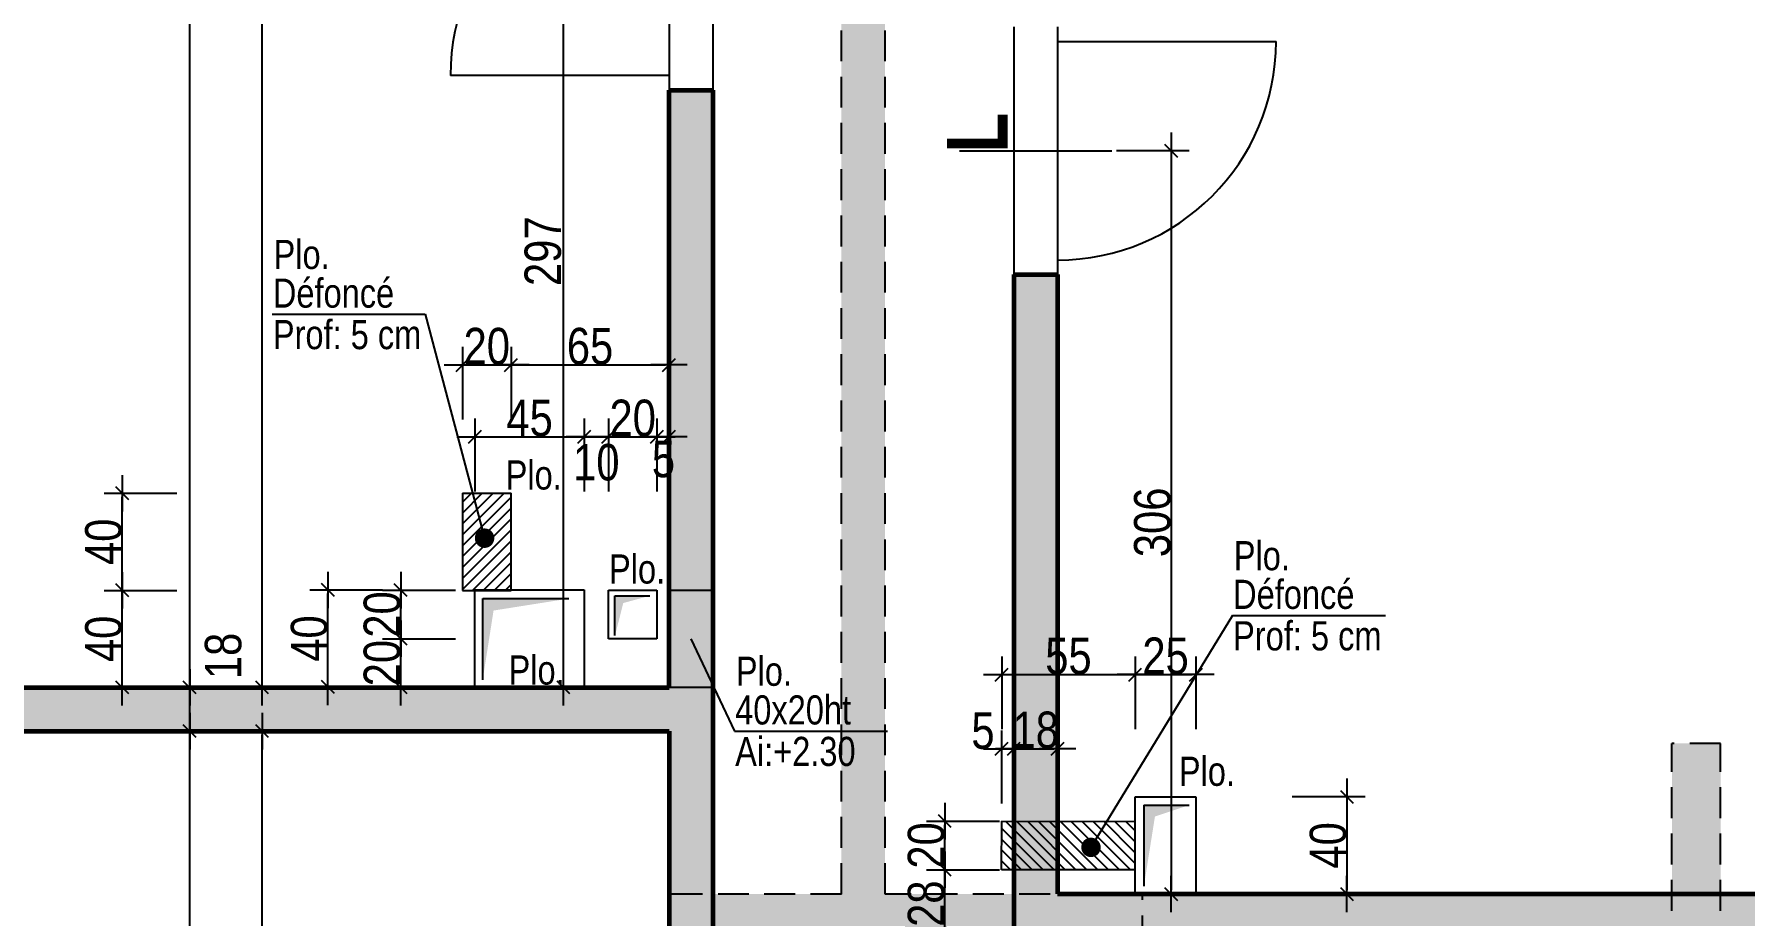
# Model space of a CAD drawing. Header units: centimetres. Extents: x 26018 to 82487, y -36363 to -12761.
# Drawn here: x 68344 to 69048, y -22040 to -21677 of the extents above; entities that cross this region are included whole.
import ezdxf
from ezdxf.enums import TextEntityAlignment as Align

# ---------------------------------------------------------------- set-up
doc = ezdxf.new("R2010")
doc.units = ezdxf.units.CM
doc.header["$LTSCALE"] = 0.5
doc.linetypes.add('CACHEX2', pattern=[19.05, 12.7, -6.35])
doc.layers.get('DEFPOINTS').update_dxf_attribs({"linetype": 'CONTINUOUS'})
for name, color, linetype in [('01_cote_gen', 4, 'CONTINUOUS'), ('01_linteaux', 2, 'CONTINUOUS'), ('01_murs_sup', 2, 'CACHEX2'), ('01_poch_murs', 253, 'CONTINUOUS'), ('01_resv', 32, 'CONTINUOUS'), ('01_texte', 230, 'CONTINUOUS'), ('AA_COTES', 2, 'CONTINUOUS')]:
    doc.layers.add(name, color=color, linetype=linetype)
doc.layers.add('01_murs_coup', color=5, linetype='CONTINUOUS', lineweight=60)
doc.styles.add('impact', font='impact.ttf')
doc.styles.add('MATTE_TXT', font='arial.ttf')
doc.styles.add('STYLE2', font='ARIALN.TTF')
doc.dimstyles.new('JB50', dxfattribs={"dimscale": 0.1, "dimtxt": 150, "dimasz": 15, "dimexe": 0.1, "dimexo": 0.1, "dimgap": 0.09, "dimtad": 1, "dimdec": 1, "dimdsep": 46, "dimtxsty": 'STYLE2', "dimblk1": 'BOND_G', "dimblk2": 'BOND_D', "dimsah": 1, "dimcen": 1.5, "dimdle": 0.01, "dimse1": 1, "dimse2": 1, "dimclrd": 4, "dimclre": 2, "dimclrt": 6, "dimazin": 2, "dimtfac": 2.333333, "dimtdec": 1, "dimtix": 1, "dimtmove": 2, "dimatfit": 3, "dimldrblk": 'BOND_G', "dimfxl": 1, "dimtolj": 1, "dimtzin": 0, "dimarcsym": 0})
pattern_1 = [(45, (-9539.843, 1e-08), (9e-16, 11.22532015), [7.9375, -7.9375])]

# ---------------------------------------------------------------- blocks, each defined once
blk = doc.blocks.new('BOND_G')
at = {"layer": 'AA_COTES', "color": 0}
for p, q in [((0, -5), (0, 15)), ((5, 0), (-5, 0)), ((1.77, 1.77), (-1.77, -1.77))]:
    blk.add_line(p, q, dxfattribs=at)
blk = doc.blocks.new('BOND_D')
at = {"layer": 'AA_COTES', "color": 0}
for p, q in [((0, 5), (0, -15)), ((5, 0), (-5, 0)), ((-1.77, -1.77), (1.77, 1.77))]:
    blk.add_line(p, q, dxfattribs=at)
blk = doc.blocks.new('*D5690')
at = {"layer": '01_cote_gen', "color": 4, "lineweight": -2, "transparency": 16777216}
blk.add_line((68437.58, -22523.86), (68437.58, -21965.82), dxfattribs=at)
at = {"layer": 'DEFPOINTS', "color": 0}
for p in [(68437.58, -21964.32), (68480.27, -21964.32), (68536.81, -22525.36)]:
    blk.add_point(p, dxfattribs=at)
at = {"layer": '01_cote_gen', "color": 4, "lineweight": -2, "transparency": 16777216, "xscale": 1.5, "yscale": 1.5, "zscale": 1.5}
for name, p, rotation in [('BOND_D', (68437.58, -21964.32), 90), ('BOND_G', (68437.58, -22525.36), 270)]:
    blk.add_blockref(name, p, dxfattribs=dict(at, rotation=rotation))
at = {"layer": '01_cote_gen', "color": 6, "transparency": 16777216, "insert": (68429.91, -22244.84), "char_height": 15, "attachment_point": 5, "rotation": 90, "style": 'STYLE2'}
blk.add_mtext('\\A1;561', dxfattribs=at)
blk = doc.blocks.new('*D5632')
at = {"layer": '01_cote_gen', "color": 4, "lineweight": -2, "ltscale": 2, "transparency": 16777216}
blk.add_line((68407.74, -22774.88), (68407.74, -21965.82), dxfattribs=at)
at = {"layer": 'DEFPOINTS', "color": 0, "ltscale": 2}
for p in [(68407.74, -21964.32), (68444.47, -21964.32), (68444.47, -22776.38)]:
    blk.add_point(p, dxfattribs=at)
at = {"layer": '01_cote_gen', "color": 4, "lineweight": -2, "ltscale": 2, "transparency": 16777216, "xscale": 1.5, "yscale": 1.5, "zscale": 1.5}
for name, p, rotation in [('BOND_D', (68407.74, -21964.32), 90), ('BOND_G', (68407.74, -22776.38), 270)]:
    blk.add_blockref(name, p, dxfattribs=dict(at, rotation=rotation))
at = {"layer": '01_cote_gen', "color": 6, "ltscale": 2, "transparency": 16777216, "insert": (68400.07, -22331.35), "char_height": 15, "attachment_point": 5, "rotation": 90, "style": 'STYLE2'}
blk.add_mtext('\\A1;812.1', dxfattribs=at)
blk = doc.blocks.new('*D5633')
at = {"layer": '01_cote_gen', "color": 4, "lineweight": -2, "ltscale": 2, "transparency": 16777216}
blk.add_line((68407.74, -21962.82), (68407.74, -21947.82), dxfattribs=at)
at = {"layer": 'DEFPOINTS', "color": 0, "ltscale": 2}
for p in [(68407.74, -21946.32), (68430.24, -21946.32), (68430.24, -21964.32)]:
    blk.add_point(p, dxfattribs=at)
at = {"layer": '01_cote_gen', "color": 4, "lineweight": -2, "ltscale": 2, "transparency": 16777216, "xscale": 1.5, "yscale": 1.5, "zscale": 1.5}
for name, p, rotation in [('BOND_D', (68407.74, -21946.32), 90), ('BOND_G', (68407.74, -21964.32), 270)]:
    blk.add_blockref(name, p, dxfattribs=dict(at, rotation=rotation))
at = {"layer": '01_cote_gen', "color": 6, "ltscale": 2, "transparency": 16777216, "insert": (68421.58, -21933.36), "char_height": 15, "attachment_point": 5, "rotation": 90, "style": 'STYLE2'}
blk.add_mtext('\\A1;18', dxfattribs=at)
blk = doc.blocks.new('*D5656')
at = {"layer": '01_cote_gen', "color": 4, "lineweight": -2, "transparency": 16777216}
blk.add_line((68561.68, -21944.82), (68561.68, -21650.83), dxfattribs=at)
at = {"layer": 'DEFPOINTS', "color": 0}
for p in [(68561.68, -21649.33), (68582.71, -21649.33), (68605.11, -21946.32)]:
    blk.add_point(p, dxfattribs=at)
at = {"layer": '01_cote_gen', "color": 4, "lineweight": -2, "transparency": 16777216, "xscale": 1.5, "yscale": 1.5, "zscale": 1.5}
for name, p, rotation in [('BOND_D', (68561.68, -21649.33), 90), ('BOND_G', (68561.68, -21946.32), 270)]:
    blk.add_blockref(name, p, dxfattribs=dict(at, rotation=rotation))
at = {"layer": '01_cote_gen', "color": 6, "transparency": 16777216, "insert": (68553.22, -21766.69), "char_height": 15, "attachment_point": 5, "rotation": 90, "style": 'STYLE2'}
blk.add_mtext('\\A1;297', dxfattribs=at)
blk = doc.blocks.new('*D5657')
at = {"layer": '01_cote_gen', "color": 4, "lineweight": -2, "transparency": 16777216}
blk.add_line((68811.87, -21726.84), (68811.87, -22029.84), dxfattribs=at)
at = {"layer": 'DEFPOINTS', "color": 0}
for p in [(68787.52, -21725.34), (68811.87, -22031.34), (68827.65, -22031.34)]:
    blk.add_point(p, dxfattribs=at)
at = {"layer": '01_cote_gen', "color": 4, "lineweight": -2, "transparency": 16777216, "xscale": 1.5, "yscale": 1.5, "zscale": 1.5}
for name, p, rotation in [('BOND_G', (68811.87, -21725.34), 90), ('BOND_D', (68811.87, -22031.34), 270)]:
    blk.add_blockref(name, p, dxfattribs=dict(at, rotation=rotation))
at = {"layer": '01_cote_gen', "color": 6, "transparency": 16777216, "insert": (68804.21, -21878.34), "char_height": 15, "attachment_point": 5, "rotation": 90, "style": 'STYLE2'}
blk.add_mtext('\\A1;306', dxfattribs=at)
blk = doc.blocks.new('*D5892')
at = {"layer": '01_cote_gen', "color": 4, "lineweight": -2, "transparency": 16777216}
blk.add_line((68407.74, -21944.82), (68407.74, -20746.83), dxfattribs=at)
at = {"layer": 'DEFPOINTS', "color": 0}
for p in [(68407.74, -20745.33), (68498.11, -20745.33), (68479.99, -21946.32)]:
    blk.add_point(p, dxfattribs=at)
at = {"layer": '01_cote_gen', "color": 4, "lineweight": -2, "transparency": 16777216, "xscale": 1.5, "yscale": 1.5, "zscale": 1.5}
for name, p, rotation in [('BOND_D', (68407.74, -20745.33), 90), ('BOND_G', (68407.74, -21946.32), 270)]:
    blk.add_blockref(name, p, dxfattribs=dict(at, rotation=rotation))
at = {"layer": '01_cote_gen', "color": 6, "transparency": 16777216, "insert": (68400.07, -21345.83), "char_height": 15, "attachment_point": 5, "rotation": 90, "style": 'STYLE2'}
blk.add_mtext('\\A1;1201', dxfattribs=at)
blk = doc.blocks.new('*D5895')
at = {"layer": '01_cote_gen', "color": 4, "lineweight": -2, "transparency": 16777216}
blk.add_line((68437.58, -21944.82), (68437.58, -21329.83), dxfattribs=at)
at = {"layer": 'DEFPOINTS', "color": 0}
for p in [(68437.58, -21328.33), (68605.11, -21328.33), (68458.95, -21946.32)]:
    blk.add_point(p, dxfattribs=at)
at = {"layer": '01_cote_gen', "color": 4, "lineweight": -2, "transparency": 16777216, "xscale": 1.5, "yscale": 1.5, "zscale": 1.5}
for name, p, rotation in [('BOND_D', (68437.58, -21328.33), 90), ('BOND_G', (68437.58, -21946.32), 270)]:
    blk.add_blockref(name, p, dxfattribs=dict(at, rotation=rotation))
at = {"layer": '01_cote_gen', "color": 6, "transparency": 16777216, "insert": (68429.91, -21637.33), "char_height": 15, "attachment_point": 5, "rotation": 90, "style": 'STYLE2'}
blk.add_mtext('\\A1;618', dxfattribs=at)
blk = doc.blocks.new('*D6651')
at = {"layer": '01_resv', "color": 4, "lineweight": -2, "transparency": 16777216}
blk.add_line((68526.7, -21843.09), (68568.7, -21843.09), dxfattribs=at)
at = {"layer": 'DEFPOINTS', "color": 0}
for p in [(68570.2, -21843.09), (68525.2, -21913.67), (68570.2, -21913.67)]:
    blk.add_point(p, dxfattribs=at)
at = {"layer": '01_resv', "color": 4, "lineweight": -2, "transparency": 16777216, "xscale": 1.5, "yscale": 1.5, "zscale": 1.5, "rotation": 180}
blk.add_blockref('BOND_G', (68525.2, -21843.09), dxfattribs=at)
at = {"layer": '01_resv', "color": 4, "lineweight": -2, "transparency": 16777216, "xscale": 1.5, "yscale": 1.5, "zscale": 1.5}
blk.add_blockref('BOND_D', (68570.2, -21843.09), dxfattribs=at)
at = {"layer": '01_resv', "color": 6, "transparency": 16777216, "insert": (68547.7, -21835.46), "char_height": 15, "attachment_point": 5, "style": 'STYLE2'}
blk.add_mtext('\\A1;45', dxfattribs=at)
blk = doc.blocks.new('*D6652')
at = {"layer": '01_resv', "color": 4, "lineweight": -2, "transparency": 16777216}
blk.add_line((68581.66, -21843.09), (68598.66, -21843.09), dxfattribs=at)
at = {"layer": 'DEFPOINTS', "color": 0}
for p in [(68600.16, -21843.09), (68580.16, -21906.28), (68600.16, -21906.28)]:
    blk.add_point(p, dxfattribs=at)
at = {"layer": '01_resv', "color": 4, "lineweight": -2, "transparency": 16777216, "xscale": 1.5, "yscale": 1.5, "zscale": 1.5, "rotation": 180}
blk.add_blockref('BOND_G', (68580.16, -21843.09), dxfattribs=at)
at = {"layer": '01_resv', "color": 4, "lineweight": -2, "transparency": 16777216, "xscale": 1.5, "yscale": 1.5, "zscale": 1.5}
blk.add_blockref('BOND_D', (68600.16, -21843.09), dxfattribs=at)
at = {"layer": '01_resv', "color": 6, "transparency": 16777216, "insert": (68590.16, -21835.43), "char_height": 15, "attachment_point": 5, "style": 'STYLE2'}
blk.add_mtext('\\A1;20', dxfattribs=at)
blk = doc.blocks.new('*D6653')
at = {"layer": '01_resv', "color": 4, "lineweight": -2, "transparency": 16777216}
blk.add_line((68571.7, -21843.09), (68578.66, -21843.09), dxfattribs=at)
at = {"layer": 'DEFPOINTS', "color": 0}
for p in [(68580.16, -21843.09), (68570.2, -21850.78), (68580.16, -21850.78)]:
    blk.add_point(p, dxfattribs=at)
at = {"layer": '01_resv', "color": 4, "lineweight": -2, "transparency": 16777216, "xscale": 1.5, "yscale": 1.5, "zscale": 1.5, "rotation": 180}
blk.add_blockref('BOND_G', (68570.2, -21843.09), dxfattribs=at)
at = {"layer": '01_resv', "color": 4, "lineweight": -2, "transparency": 16777216, "xscale": 1.5, "yscale": 1.5, "zscale": 1.5}
blk.add_blockref('BOND_D', (68580.16, -21843.09), dxfattribs=at)
at = {"layer": '01_resv', "color": 6, "transparency": 16777216, "insert": (68575.18, -21853.67), "char_height": 15, "attachment_point": 5, "style": 'STYLE2'}
blk.add_mtext('\\A1;10', dxfattribs=at)
blk = doc.blocks.new('*D6654')
at = {"layer": '01_resv', "color": 4, "lineweight": -2, "transparency": 16777216}
blk.add_line((68601.66, -21843.09), (68603.61, -21843.09), dxfattribs=at)
at = {"layer": 'DEFPOINTS', "color": 0}
for p in [(68605.11, -21843.09), (68600.16, -21846.89), (68605.11, -21846.89)]:
    blk.add_point(p, dxfattribs=at)
at = {"layer": '01_resv', "color": 4, "lineweight": -2, "transparency": 16777216, "xscale": 1.5, "yscale": 1.5, "zscale": 1.5, "rotation": 180}
blk.add_blockref('BOND_G', (68600.16, -21843.09), dxfattribs=at)
at = {"layer": '01_resv', "color": 4, "lineweight": -2, "transparency": 16777216, "xscale": 1.5, "yscale": 1.5, "zscale": 1.5}
blk.add_blockref('BOND_D', (68605.11, -21843.09), dxfattribs=at)
at = {"layer": '01_resv', "color": 6, "transparency": 16777216, "insert": (68602.82, -21852.35), "char_height": 15, "attachment_point": 5, "style": 'STYLE2'}
blk.add_mtext('\\A1;5', dxfattribs=at)
blk = doc.blocks.new('*D6655')
at = {"layer": '01_resv', "color": 4, "lineweight": -2, "transparency": 16777216}
blk.add_line((68494.64, -21944.82), (68494.64, -21927.78), dxfattribs=at)
at = {"layer": 'DEFPOINTS', "color": 0}
for p in [(68494.64, -21926.28), (68595.17, -21926.28), (68592.57, -21946.32)]:
    blk.add_point(p, dxfattribs=at)
at = {"layer": '01_resv', "color": 4, "lineweight": -2, "transparency": 16777216, "xscale": 1.5, "yscale": 1.5, "zscale": 1.5}
for name, p, rotation in [('BOND_D', (68494.64, -21926.28), 90), ('BOND_G', (68494.64, -21946.32), 270)]:
    blk.add_blockref(name, p, dxfattribs=dict(at, rotation=rotation))
at = {"layer": '01_resv', "color": 6, "transparency": 16777216, "insert": (68486.97, -21936.3), "char_height": 15, "attachment_point": 5, "rotation": 90, "style": 'STYLE2'}
blk.add_mtext('\\A1;20', dxfattribs=at)
blk = doc.blocks.new('*D6656')
at = {"layer": '01_resv', "color": 4, "lineweight": -2, "transparency": 16777216}
blk.add_line((68494.64, -21924.78), (68494.64, -21907.78), dxfattribs=at)
at = {"layer": 'DEFPOINTS', "color": 0}
for p in [(68494.64, -21906.28), (68580.16, -21906.28), (68580.16, -21926.28)]:
    blk.add_point(p, dxfattribs=at)
at = {"layer": '01_resv', "color": 4, "lineweight": -2, "transparency": 16777216, "xscale": 1.5, "yscale": 1.5, "zscale": 1.5}
for name, p, rotation in [('BOND_D', (68494.64, -21906.28), 90), ('BOND_G', (68494.64, -21926.28), 270)]:
    blk.add_blockref(name, p, dxfattribs=dict(at, rotation=rotation))
at = {"layer": '01_resv', "color": 6, "transparency": 16777216, "insert": (68486.97, -21916.28), "char_height": 15, "attachment_point": 5, "rotation": 90, "style": 'STYLE2'}
blk.add_mtext('\\A1;20', dxfattribs=at)
blk = doc.blocks.new('*D6657')
at = {"layer": '01_resv', "color": 4, "lineweight": -2, "transparency": 16777216}
blk.add_line((68464.65, -21944.68), (68464.65, -21907.68), dxfattribs=at)
at = {"layer": 'DEFPOINTS', "color": 0}
for p in [(68464.65, -21906.18), (68547.7, -21906.18), (68537.3, -21946.18)]:
    blk.add_point(p, dxfattribs=at)
at = {"layer": '01_resv', "color": 4, "lineweight": -2, "transparency": 16777216, "xscale": 1.5, "yscale": 1.5, "zscale": 1.5}
for name, p, rotation in [('BOND_D', (68464.65, -21906.18), 90), ('BOND_G', (68464.65, -21946.18), 270)]:
    blk.add_blockref(name, p, dxfattribs=dict(at, rotation=rotation))
at = {"layer": '01_resv', "color": 6, "transparency": 16777216, "insert": (68456.99, -21926.18), "char_height": 15, "attachment_point": 5, "rotation": 90, "style": 'STYLE2'}
blk.add_mtext('\\A1;40', dxfattribs=at)
blk = doc.blocks.new('*D6658')
at = {"layer": '01_resv', "color": 4, "lineweight": -2, "transparency": 16777216}
blk.add_line((68379.95, -21944.82), (68379.95, -21907.86), dxfattribs=at)
at = {"layer": 'DEFPOINTS', "color": 0}
for p in [(68379.95, -21906.36), (68521.03, -21906.36), (68521.03, -21946.32)]:
    blk.add_point(p, dxfattribs=at)
at = {"layer": '01_resv', "color": 4, "lineweight": -2, "transparency": 16777216, "xscale": 1.5, "yscale": 1.5, "zscale": 1.5}
for name, p, rotation in [('BOND_D', (68379.95, -21906.36), 90), ('BOND_G', (68379.95, -21946.32), 270)]:
    blk.add_blockref(name, p, dxfattribs=dict(at, rotation=rotation))
at = {"layer": '01_resv', "color": 6, "transparency": 16777216, "insert": (68372.28, -21926.34), "char_height": 15, "attachment_point": 5, "rotation": 90, "style": 'STYLE2'}
blk.add_mtext('\\A1;40', dxfattribs=at)
blk = doc.blocks.new('*D6659')
at = {"layer": '01_resv', "color": 4, "lineweight": -2, "transparency": 16777216}
blk.add_line((68379.95, -21904.86), (68379.95, -21867.86), dxfattribs=at)
at = {"layer": 'DEFPOINTS', "color": 0}
for p in [(68379.95, -21866.36), (68520.17, -21866.36), (68522.36, -21906.36)]:
    blk.add_point(p, dxfattribs=at)
at = {"layer": '01_resv', "color": 4, "lineweight": -2, "transparency": 16777216, "xscale": 1.5, "yscale": 1.5, "zscale": 1.5}
for name, p, rotation in [('BOND_D', (68379.95, -21866.36), 90), ('BOND_G', (68379.95, -21906.36), 270)]:
    blk.add_blockref(name, p, dxfattribs=dict(at, rotation=rotation))
at = {"layer": '01_resv', "color": 6, "transparency": 16777216, "insert": (68372.28, -21886.36), "char_height": 15, "attachment_point": 5, "rotation": 90, "style": 'STYLE2'}
blk.add_mtext('\\A1;40', dxfattribs=at)
blk = doc.blocks.new('*D6660')
at = {"layer": '01_resv', "color": 4, "lineweight": -2, "transparency": 16777216}
blk.add_line((68521.57, -21813.54), (68538.57, -21813.54), dxfattribs=at)
at = {"layer": 'DEFPOINTS', "color": 0}
for p in [(68540.07, -21813.54), (68520.07, -21866.36), (68540.07, -21866.36)]:
    blk.add_point(p, dxfattribs=at)
at = {"layer": '01_resv', "color": 4, "lineweight": -2, "transparency": 16777216, "xscale": 1.5, "yscale": 1.5, "zscale": 1.5, "rotation": 180}
blk.add_blockref('BOND_G', (68520.07, -21813.54), dxfattribs=at)
at = {"layer": '01_resv', "color": 4, "lineweight": -2, "transparency": 16777216, "xscale": 1.5, "yscale": 1.5, "zscale": 1.5}
blk.add_blockref('BOND_D', (68540.07, -21813.54), dxfattribs=at)
at = {"layer": '01_resv', "color": 6, "transparency": 16777216, "insert": (68530.07, -21805.87), "char_height": 15, "attachment_point": 5, "style": 'STYLE2'}
blk.add_mtext('\\A1;20', dxfattribs=at)
blk = doc.blocks.new('*D6661')
at = {"layer": '01_resv', "color": 4, "lineweight": -2, "transparency": 16777216}
blk.add_line((68541.57, -21813.54), (68603.61, -21813.54), dxfattribs=at)
at = {"layer": 'DEFPOINTS', "color": 0}
for p in [(68605.11, -21813.54), (68540.07, -21821.04), (68605.11, -21821.04)]:
    blk.add_point(p, dxfattribs=at)
at = {"layer": '01_resv', "color": 4, "lineweight": -2, "transparency": 16777216, "xscale": 1.5, "yscale": 1.5, "zscale": 1.5, "rotation": 180}
blk.add_blockref('BOND_G', (68540.07, -21813.54), dxfattribs=at)
at = {"layer": '01_resv', "color": 4, "lineweight": -2, "transparency": 16777216, "xscale": 1.5, "yscale": 1.5, "zscale": 1.5}
blk.add_blockref('BOND_D', (68605.11, -21813.54), dxfattribs=at)
at = {"layer": '01_resv', "color": 6, "transparency": 16777216, "insert": (68572.59, -21805.87), "char_height": 15, "attachment_point": 5, "style": 'STYLE2'}
blk.add_mtext('\\A1;65', dxfattribs=at)
blk = doc.blocks.new('*D6662')
at = {"layer": '01_resv', "color": 4, "lineweight": -2, "transparency": 16777216}
blk.add_line((68743.57, -21971.54), (68745.61, -21971.54), dxfattribs=at)
at = {"layer": 'DEFPOINTS', "color": 0}
for p in [(68747.11, -21971.54), (68742.07, -22001.37), (68747.11, -22001.37)]:
    blk.add_point(p, dxfattribs=at)
at = {"layer": '01_resv', "color": 4, "lineweight": -2, "transparency": 16777216, "xscale": 1.5, "yscale": 1.5, "zscale": 1.5, "rotation": 180}
blk.add_blockref('BOND_G', (68742.07, -21971.54), dxfattribs=at)
at = {"layer": '01_resv', "color": 4, "lineweight": -2, "transparency": 16777216, "xscale": 1.5, "yscale": 1.5, "zscale": 1.5}
blk.add_blockref('BOND_D', (68747.11, -21971.54), dxfattribs=at)
at = {"layer": '01_resv', "color": 6, "transparency": 16777216, "insert": (68734.41, -21964.19), "char_height": 15, "attachment_point": 5, "style": 'STYLE2'}
blk.add_mtext('\\A1;5', dxfattribs=at)
blk = doc.blocks.new('*D6663')
at = {"layer": '01_resv', "color": 4, "lineweight": -2, "transparency": 16777216}
blk.add_line((68748.61, -21971.54), (68763.61, -21971.54), dxfattribs=at)
at = {"layer": 'DEFPOINTS', "color": 0}
for p in [(68765.11, -21971.54), (68747.11, -21979.04), (68765.11, -21979.04)]:
    blk.add_point(p, dxfattribs=at)
at = {"layer": '01_resv', "color": 4, "lineweight": -2, "transparency": 16777216, "xscale": 1.5, "yscale": 1.5, "zscale": 1.5, "rotation": 180}
blk.add_blockref('BOND_G', (68747.11, -21971.54), dxfattribs=at)
at = {"layer": '01_resv', "color": 4, "lineweight": -2, "transparency": 16777216, "xscale": 1.5, "yscale": 1.5, "zscale": 1.5}
blk.add_blockref('BOND_D', (68765.11, -21971.54), dxfattribs=at)
at = {"layer": '01_resv', "color": 6, "transparency": 16777216, "insert": (68756.11, -21963.87), "char_height": 15, "attachment_point": 5, "style": 'STYLE2'}
blk.add_mtext('\\A1;18', dxfattribs=at)
blk = doc.blocks.new('*D6664')
at = {"layer": '01_resv', "color": 4, "lineweight": -2, "transparency": 16777216}
blk.add_line((68743.61, -21941.03), (68795.59, -21941.03), dxfattribs=at)
at = {"layer": 'DEFPOINTS', "color": 0}
for p in [(68797.09, -21941.03), (68797.09, -21996.41), (68742.11, -22001.37)]:
    blk.add_point(p, dxfattribs=at)
at = {"layer": '01_resv', "color": 4, "lineweight": -2, "transparency": 16777216, "xscale": 1.5, "yscale": 1.5, "zscale": 1.5, "rotation": 180}
blk.add_blockref('BOND_G', (68742.11, -21941.03), dxfattribs=at)
at = {"layer": '01_resv', "color": 4, "lineweight": -2, "transparency": 16777216, "xscale": 1.5, "yscale": 1.5, "zscale": 1.5}
blk.add_blockref('BOND_D', (68797.09, -21941.03), dxfattribs=at)
at = {"layer": '01_resv', "color": 6, "transparency": 16777216, "insert": (68769.6, -21933.39), "char_height": 15, "attachment_point": 5, "style": 'STYLE2'}
blk.add_mtext('\\A1;55', dxfattribs=at)
blk = doc.blocks.new('*D6665')
at = {"layer": '01_resv', "color": 4, "lineweight": -2, "transparency": 16777216}
blk.add_line((68798.59, -21941.03), (68820.61, -21941.03), dxfattribs=at)
at = {"layer": 'DEFPOINTS', "color": 0}
for p in [(68822.11, -21941.03), (68797.09, -21956), (68822.11, -21991.37)]:
    blk.add_point(p, dxfattribs=at)
at = {"layer": '01_resv', "color": 4, "lineweight": -2, "transparency": 16777216, "xscale": 1.5, "yscale": 1.5, "zscale": 1.5, "rotation": 180}
blk.add_blockref('BOND_G', (68797.09, -21941.03), dxfattribs=at)
at = {"layer": '01_resv', "color": 4, "lineweight": -2, "transparency": 16777216, "xscale": 1.5, "yscale": 1.5, "zscale": 1.5}
blk.add_blockref('BOND_D', (68822.11, -21941.03), dxfattribs=at)
at = {"layer": '01_resv', "color": 6, "transparency": 16777216, "insert": (68809.6, -21933.36), "char_height": 15, "attachment_point": 5, "style": 'STYLE2'}
blk.add_mtext('\\A1;25', dxfattribs=at)
blk = doc.blocks.new('*D6666')
at = {"layer": '01_resv', "color": 4, "lineweight": -2, "transparency": 16777216}
blk.add_line((68884.23, -21992.87), (68884.23, -22029.84), dxfattribs=at)
at = {"layer": 'DEFPOINTS', "color": 0}
for p in [(68822.11, -21991.37), (68844.7, -22031.34), (68884.23, -22031.34)]:
    blk.add_point(p, dxfattribs=at)
at = {"layer": '01_resv', "color": 4, "lineweight": -2, "transparency": 16777216, "xscale": 1.5, "yscale": 1.5, "zscale": 1.5}
for name, p, rotation in [('BOND_G', (68884.23, -21991.37), 90), ('BOND_D', (68884.23, -22031.34), 270)]:
    blk.add_blockref(name, p, dxfattribs=dict(at, rotation=rotation))
at = {"layer": '01_resv', "color": 6, "transparency": 16777216, "insert": (68876.56, -22011.35), "char_height": 15, "attachment_point": 5, "rotation": 90, "style": 'STYLE2'}
blk.add_mtext('\\A1;40', dxfattribs=at)
blk = doc.blocks.new('*D6667')
at = {"layer": '01_resv', "color": 4, "lineweight": -2, "transparency": 16777216}
blk.add_line((68718.71, -22047.84), (68718.71, -22022.87), dxfattribs=at)
at = {"layer": 'DEFPOINTS', "color": 0}
for p in [(68718.71, -22021.37), (68741.21, -22021.37), (68741.21, -22049.34)]:
    blk.add_point(p, dxfattribs=at)
at = {"layer": '01_resv', "color": 4, "lineweight": -2, "transparency": 16777216, "xscale": 1.5, "yscale": 1.5, "zscale": 1.5}
for name, p, rotation in [('BOND_D', (68718.71, -22021.37), 90), ('BOND_G', (68718.71, -22049.34), 270)]:
    blk.add_blockref(name, p, dxfattribs=dict(at, rotation=rotation))
at = {"layer": '01_resv', "color": 6, "transparency": 16777216, "insert": (68711.04, -22035.36), "char_height": 15, "attachment_point": 5, "rotation": 90, "style": 'STYLE2'}
blk.add_mtext('\\A1;28', dxfattribs=at)
blk = doc.blocks.new('*D6668')
at = {"layer": '01_resv', "color": 4, "lineweight": -2, "transparency": 16777216}
blk.add_line((68718.71, -22019.87), (68718.71, -22002.87), dxfattribs=at)
at = {"layer": 'DEFPOINTS', "color": 0}
for p in [(68718.71, -22001.37), (68742.07, -22001.37), (68742.07, -22021.37)]:
    blk.add_point(p, dxfattribs=at)
at = {"layer": '01_resv', "color": 4, "lineweight": -2, "transparency": 16777216, "xscale": 1.5, "yscale": 1.5, "zscale": 1.5}
for name, p, rotation in [('BOND_D', (68718.71, -22001.37), 90), ('BOND_G', (68718.71, -22021.37), 270)]:
    blk.add_blockref(name, p, dxfattribs=dict(at, rotation=rotation))
at = {"layer": '01_resv', "color": 6, "transparency": 16777216, "insert": (68711.04, -22011.37), "char_height": 15, "attachment_point": 5, "rotation": 90, "style": 'STYLE2'}
blk.add_mtext('\\A1;20', dxfattribs=at)

msp = doc.modelspace()

# ---------------------------------------------------------------- hatches: boundary and pattern name
at = {"layer": '01_murs_sup'}
h = msp.add_hatch(dxfattribs=at)
h.set_pattern_fill('DASH', color=256, scale=2.5, angle=45)
h.set_pattern_definition(pattern_1)
h.paths.add_polyline_path([(68337.11, -21330.388), (68263.11, -21330.388), (68263.11, -21346.388), (68337.11, -21346.388)])
h.paths.add_polyline_path([(68914.11, -21330.389), (68434.11, -21330.388), (68434.11, -21346.388), (68676.108, -21346.389), (68676.108, -22031.389), (68605.149, -22031.388), (68605.146, -22072.34), (68623.113, -22072.341), (68623.113, -22049.341), (68782.112, -22049.341), (68782.112, -22225.397), (68747.109, -22225.391), (68747.109, -22371.33), (68765.109, -22371.329), (68765.109, -22243.392), (68800.112, -22243.391), (68800.112, -22031.389), (68694.108, -22031.389), (68694.108, -21346.389), (68914.11, -21346.389)])
h.paths.add_polyline_path([(69048.11, -21330.389), (69011.11, -21330.389), (69011.11, -21346.389), (69048.11, -21346.389)])
h.paths.add_polyline_path([(69452.108, -21330.39), (69230.11, -21330.389), (69230.11, -21346.389), (69436.108, -21346.389), (69436.108, -21572.331), (69452.108, -21572.331)])
h = msp.add_hatch(dxfattribs=at)
h.set_pattern_fill('DASH', color=256, scale=2.5, angle=45)
h.set_pattern_definition(pattern_1)
h.paths.add_polyline_path([(69038.112, -21969.389), (69018.112, -21969.389), (69018.112, -22095.389), (69038.112, -22095.389)])
h.paths.add_polyline_path([(68316.108, -21941.388), (68296.108, -21941.388), (68296.108, -22046.388), (68316.108, -22046.388)])
h.paths.add_polyline_path([(68623.113, -22174.341), (68605.138, -22174.34), (68605.113, -22525.357), (68570.114, -22525.357), (68570.114, -22776.412), (68435.11, -22776.393), (68435.11, -22794.421), (68623.113, -22794.421), (68623.113, -22776.421), (68588.114, -22776.415), (68588.114, -22543.357), (68623.113, -22543.357)])
h.paths.add_polyline_path([(68765.109, -22473.326), (68747.109, -22473.327), (68747.109, -22794.395), (68929.125, -22794.394), (68929.123, -22776.388), (68765.109, -22776.388)])
h.paths.add_polyline_path([(69452.108, -22628.331), (69436.108, -22628.333), (69436.108, -22776.39), (69026.123, -22776.388), (69026.125, -22794.393), (69452.125, -22794.39)])
h.paths.add_polyline_path([(69452.108, -21669.332), (69436.108, -21669.332), (69436.108, -22531.348), (69452.108, -22531.348)])
h.paths.add_polyline_path([(68338.11, -22776.379), (67934.11, -22776.32), (67934.125, -22662.319), (67918.125, -22662.319), (67918.11, -22794.317), (68338.11, -22794.379)])
h.paths.add_polyline_path([(67934.185, -21623.322), (67918.185, -21623.322), (67918.1, -22565.318), (67934.1, -22565.318)])
at = {"layer": '01_poch_murs'}
h = msp.add_hatch(color=256, dxfattribs=at)
h.dxf.hatch_style = 1
h.paths.add_polyline_path([(69452.108, -21340.331), (69436.108, -21340.331), (69436.108, -21477.331), (69452.108, -21477.331), (69452.108, -21453.331), (69672.108, -21453.331), (69672.108, -21433.331), (69452.108, -21433.331)])
h.paths.add_polyline_path([(69452.108, -21669.332), (69436.108, -21669.332), (69436.108, -21765.331), (69452.108, -21765.331)])
h.paths.add_polyline_path([(69452.108, -21957.337), (69436.108, -21957.337), (69436.108, -22031.341), (68765.109, -22031.341), (68765.109, -21776.339), (68747.109, -21776.339), (68747.109, -22049.341), (68782.112, -22049.341), (68782.112, -22225.337), (68747.109, -22225.331), (68747.109, -22382.33), (68765.109, -22382.329), (68765.109, -22243.332), (68800.112, -22243.331), (68800.112, -22049.341), (69436.108, -22049.341), (69436.108, -22277.29), (69452.108, -22277.29)])
h.paths.add_polyline_path([(69672.108, -22461.29), (69452.108, -22461.29), (69452.108, -22459.29), (69436.108, -22459.29), (69436.108, -22522.97), (69452.108, -22522.97), (69452.108, -22481.29), (69672.108, -22481.29)])
h.paths.add_polyline_path([(69452.108, -22723.331), (69436.108, -22723.333), (69436.108, -22776.39), (68765.109, -22776.388), (68765.109, -22572.97), (68747.109, -22572.97), (68747.109, -22776.32), (68733.124, -22776.325), (68733.124, -22794.395), (69452.125, -22794.39)])
h.paths.add_polyline_path([(68765.109, -22522.97), (68747.109, -22522.97), (68747.109, -22572.97), (68765.109, -22572.97)])
h.paths.add_polyline_path([(68765.109, -22484.326), (68747.109, -22484.327), (68747.109, -22522.97), (68765.109, -22522.97)])
h = msp.add_hatch(color=256, dxfattribs=at)
h.dxf.hatch_style = 1
h.paths.add_polyline_path([(68623.113, -21700.328), (68605.113, -21700.328), (68605.113, -21946.323), (67934.11, -21946.323), (67934.11, -21862.324), (67918.11, -21862.324), (67918.11, -21964.323), (68146.11, -21964.323), (68146.11, -21984.323), (68162.11, -21984.323), (68162.11, -21964.323), (68605.153, -21964.323), (68605.121, -22417.395), (68623.113, -22417.395)])
h.paths.add_polyline_path([(67934.11, -21540.324), (67918.11, -21540.324), (67918.11, -21670.324), (67934.11, -21670.324)])
h.paths.add_polyline_path([(68162.11, -22081.323), (68146.11, -22081.323), (68146.11, -22233.323), (68059.114, -22233.323), (68059.114, -22249.323), (68162.11, -22249.323)], flags=17)
at = {"layer": '01_resv'}
h = msp.add_hatch(dxfattribs=at)
h.set_pattern_fill('ANSI31', color=256)
h.set_pattern_definition([(45, (63447.6285, -23260.5423), (-2.245064, 2.245064), [])])
h.paths.add_polyline_path([(68540.068, -21866.356), (68540.068, -21906.356), (68520.068, -21906.356), (68520.068, -21866.356)])
h = msp.add_hatch(dxfattribs=at)
h.set_pattern_fill('ANSI31', color=256, angle=90)
h.set_pattern_definition([(135, (70136.2567, -27093.8094), (-2.245064, -2.245064), [])])
h.paths.add_polyline_path([(68742.071, -22001.37), (68796.695, -22001.396), (68796.66, -22021.37), (68742.071, -22021.37)])

# ---------------------------------------------------------------- linework, layer by layer
at = {"layer": '01_linteaux'}
for p, q in [((68605.113, -21598.331), (68605.113, -21700.328)), ((68623.113, -21598.331), (68623.113, -21700.328)), ((68747.109, -21674.342), (68747.109, -21776.339)), ((68765.109, -21674.342), (68765.109, -21776.339)), ((68765.11, -21680.342), (68855.108, -21680.343)), ((68605.113, -21694.328), (68515.116, -21694.327)), ((68724.705, -21725.341), (68787.515, -21725.341))]:
    msp.add_line(p, q, dxfattribs=at)
for centre, start, end in [((68605.113, -21694.328), 89.99948, 179.999465), ((68765.11, -21680.342), 269.99948, 359.999465)]:
    msp.add_arc(centre, 89.997, start, end, dxfattribs=at)
at = {"layer": '01_murs_coup'}
for p, q in [((68605.113, -21946.323), (68605.113, -21700.328)), ((68605.113, -21700.328), (68623.113, -21700.328)), ((68623.113, -21700.328), (68623.113, -22417.395)), ((68747.109, -21776.339), (68765.109, -21776.339)), ((68747.109, -21776.339), (68747.109, -22049.341)), ((68765.109, -21776.339), (68765.109, -22031.341)), ((67934.11, -21946.323), (68605.113, -21946.323)), ((68162.11, -21964.323), (68605.153, -21964.323)), ((68605.153, -21964.323), (68605.121, -22417.395)), ((68765.109, -22031.341), (69436.108, -22031.341))]:
    msp.add_line(p, q, dxfattribs=at)
at = {"layer": '01_murs_sup', "ltscale": 2}
for p, q in [((68676.108, -22031.389), (68676.108, -21346.389)), ((68694.108, -22031.389), (68694.108, -21346.389)), ((69038.112, -21969.389), (69018.112, -21969.389)), ((69018.112, -22095.389), (69018.112, -21969.389)), ((69038.112, -22095.389), (69038.112, -21969.389)), ((68605.149, -22031.388), (68605.146, -22072.34)), ((68676.108, -22031.389), (68605.149, -22031.388)), ((68800.112, -22031.389), (68694.108, -22031.389)), ((68800.112, -22243.391), (68800.112, -22031.389))]:
    msp.add_line(p, q, dxfattribs=at)
at = {"layer": '01_resv'}
for p, q in [((68441.717, -21792.677), (68504.664, -21792.677)), ((68504.664, -21792.677), (68529.153, -21884.852)), ((68520.068, -21866.356), (68540.068, -21866.356)), ((68520.068, -21866.356), (68520.068, -21906.356)), ((68540.068, -21906.356), (68540.068, -21866.356)), ((68520.068, -21906.356), (68540.068, -21906.356)), ((68525.204, -21906.18), (68570.204, -21906.18)), ((68525.204, -21946.18), (68525.204, -21906.18)), ((68570.204, -21906.18), (68570.204, -21946.18)), ((68580.159, -21906.28), (68600.159, -21906.28)), ((68580.159, -21926.28), (68580.159, -21906.28)), ((68600.159, -21906.28), (68600.159, -21926.28)), ((68605.112, -21906.323), (68623.053, -21906.322)), ((68605.113, -21946.323), (68605.112, -21906.323)), ((68623.053, -21906.322), (68623.055, -21946.322)), ((68528.384, -21943.199), (68528.384, -21909.749)), ((68528.384, -21909.749), (68563.816, -21909.749)), ((68582.867, -21924.99), (68582.867, -21908.573)), ((68582.867, -21908.573), (68597.26, -21908.573)), ((68837.142, -21916.724), (68778.873, -22012.174)), ((68837.142, -21916.724), (68900.089, -21916.724)), ((68600.159, -21926.28), (68580.159, -21926.28)), ((68614.056, -21926.261), (68632.089, -21964.313)), ((68570.504, -21946.18), (68525.504, -21946.18)), ((68623.055, -21946.322), (68605.113, -21946.323)), ((68632.089, -21964.313), (68695.036, -21964.313)), ((68797.041, -22031.309), (68797.111, -21991.321)), ((68797.093, -22001.5), (68797.093, -21991.321)), ((68797.093, -21991.321), (68822.111, -21991.365)), ((68822.111, -21991.365), (68822.111, -22031.353)), ((68800.673, -21994.777), (68800.673, -22028.094)), ((68800.673, -21994.777), (68819.312, -21994.777)), ((68742.071, -22001.37), (68796.695, -22001.467)), ((68742.071, -22021.37), (68742.106, -22001.37)), ((68796.66, -22021.37), (68742.071, -22021.37)), ((68822.111, -22031.353), (68797.041, -22031.309))]:
    msp.add_line(p, q, dxfattribs=at)
at = {"layer": '01_resv', "const_width": 4}
for points in [[(68527.153, -21884.852, 1), (68531.153, -21884.852, 1)], [(68776.873, -22012.174, 1), (68780.873, -22012.174, 1)]]:
    msp.add_lwpolyline(points, format="xyb", close=True, dxfattribs=at)
at = {"layer": '01_resv'}
for points in [[(68605.112, -21906.323), (68622.999, -21906.322), (68622.999, -21946.2), (68605.113, -21946.2)], [(68528.384, -21943.199), (68528.384, -21909.749), (68532.866, -21914.648)], [(68528.384, -21909.749), (68563.816, -21909.749), (68532.866, -21914.648)], [(68582.867, -21924.99), (68582.867, -21908.573), (68586.277, -21911.556)], [(68582.867, -21908.573), (68597.26, -21908.573), (68586.277, -21911.556)], [(68800.673, -22028.094), (68800.673, -21994.777), (68805.219, -21999.472)], [(68800.673, -21994.777), (68819.312, -21994.777), (68805.219, -21999.472)]]:
    msp.add_solid(points, dxfattribs=at)

# ---------------------------------------------------------------- texts
at = {"layer": '01_resv', "style": 'MATTE_TXT', "width": 0.8}
for s, p in [('Plo.', (68442.262, -21777.612)), ('Défoncé', (68441.984, -21793.537)), ('Prof: 5 cm', (68441.984, -21810.623)), ('Plo.', (68537.84, -21868.424)), ('Plo.', (68837.687, -21901.659)), ('Plo.', (68580.411, -21907.144)), ('Défoncé', (68837.409, -21917.583)), ('Prof: 5 cm', (68837.409, -21934.67)), ('Plo.', (68539.036, -21948.732)), ('Plo.', (68632.634, -21949.248)), ('40x20ht', (68632.356, -21965.172)), ('Ai:+2.30', (68632.356, -21982.259)), ('Plo.', (68815.065, -21990.432))]:
    msp.add_text(s, height=12, dxfattribs=at).set_placement(p, align=Align.BOTTOM_LEFT)
at = {"layer": '01_texte', "style": 'impact'}
msp.add_text('L ', height=25, rotation=90, dxfattribs=at).set_placement((68752.017, -21714.152), align=Align.BOTTOM_CENTER)

# ---------------------------------------------------------------- dimensions: what is measured, and where the dimension line sits
at = {"layer": '01_cote_gen'}
for base, p1, p2, picture, middle in [((68407.741, -20745.333), (68479.989, -21946.323), (68498.107, -20745.333), '*D5892', (68400.073, -21345.828)), ((68437.578, -21328.333), (68458.954, -21946.323), (68605.113, -21328.333), '*D5895', (68429.911, -21637.328)), ((68811.875, -22031.341), (68787.515, -21725.341), (68827.649, -22031.341), '*D5657', (68804.207, -21878.341)), ((68437.578, -21964.323), (68536.807, -22525.357), (68480.268, -21964.323), '*D5690', (68429.911, -22244.84))]:
    dim = msp.add_linear_dim(base=base, p1=p1, p2=p2, angle=90, dimstyle='JB50', dxfattribs=at)
    dim.commit()
    dim.dimension.update_dxf_attribs({"geometry": picture, "text_midpoint": middle})
dim = msp.add_linear_dim(base=(68561.684, -21649.329), p1=(68605.113, -21946.323), p2=(68582.708, -21649.329), angle=90, dimstyle='JB50', dxfattribs=at)
dim.commit()
dim.dimension.update_dxf_attribs({"geometry": '*D5656', "text_midpoint": (68553.218, -21766.691), "dimtype": 160})
at = {"layer": '01_cote_gen', "ltscale": 2}
for base, p1, p2, picture, middle in [((68407.741, -21946.323), (68430.241, -21964.323), (68430.241, -21946.323), '*D5633', (68421.579, -21933.357)), ((68407.741, -21964.323), (68444.475, -22776.378), (68444.475, -21964.323), '*D5632', (68400.073, -22331.351))]:
    dim = msp.add_linear_dim(base=base, p1=p1, p2=p2, angle=90, dimstyle='JB50', dxfattribs=at)
    dim.commit()
    dim.dimension.update_dxf_attribs({"geometry": picture, "text_midpoint": middle, "dimtype": 160})
at = {"layer": '01_resv'}
for base, p1, p2, picture, middle in [((68540.068, -21813.542), (68520.068, -21866.356), (68540.068, -21866.356), '*D6660', (68530.068, -21805.874)), ((68605.113, -21813.542), (68540.068, -21821.042), (68605.113, -21821.042), '*D6661', (68572.59, -21805.874)), ((68570.204, -21843.094), (68525.204, -21913.67), (68570.204, -21913.67), '*D6651', (68547.704, -21835.457)), ((68600.159, -21843.094), (68580.159, -21906.28), (68600.159, -21906.28), '*D6652', (68590.159, -21835.426)), ((68797.093, -21941.026), (68742.106, -22001.37), (68797.093, -21996.41), '*D6664', (68769.6, -21933.389)), ((68822.111, -21941.026), (68797.093, -21956.001), (68822.111, -21991.365), '*D6665', (68809.602, -21933.359)), ((68765.109, -21971.541), (68747.109, -21979.041), (68765.109, -21979.041), '*D6663', (68756.109, -21963.874))]:
    dim = msp.add_linear_dim(base=base, p1=p1, p2=p2, dimstyle='JB50', dxfattribs=at)
    dim.commit()
    dim.dimension.update_dxf_attribs({"geometry": picture, "text_midpoint": middle})
for base, p1, p2, picture, middle in [((68580.159, -21843.094), (68570.204, -21850.776), (68580.159, -21850.776), '*D6653', (68575.182, -21853.67)), ((68605.113, -21843.094), (68600.159, -21846.891), (68605.113, -21846.891), '*D6654', (68602.823, -21852.346)), ((68747.109, -21971.541), (68742.071, -22001.37), (68747.109, -22001.37), '*D6662', (68734.412, -21964.187))]:
    dim = msp.add_linear_dim(base=base, p1=p1, p2=p2, dimstyle='JB50', dxfattribs=at)
    dim.commit()
    dim.dimension.update_dxf_attribs({"geometry": picture, "text_midpoint": middle, "dimtype": 160})
for base, p1, p2, picture, middle in [((68379.948, -21866.356), (68522.363, -21906.356), (68520.168, -21866.356), '*D6659', (68372.28, -21886.356)), ((68379.948, -21906.356), (68521.026, -21946.323), (68521.026, -21906.356), '*D6658', (68372.28, -21926.34)), ((68464.655, -21906.18), (68537.298, -21946.18), (68547.704, -21906.18), '*D6657', (68456.987, -21926.18)), ((68494.641, -21906.28), (68580.159, -21926.28), (68580.159, -21906.28), '*D6656', (68486.973, -21916.28)), ((68494.641, -21926.28), (68592.566, -21946.323), (68595.174, -21926.28), '*D6655', (68486.973, -21936.301)), ((68884.228, -22031.341), (68822.111, -21991.365), (68844.7, -22031.341), '*D6666', (68876.56, -22011.353)), ((68718.71, -22001.37), (68742.071, -22021.37), (68742.071, -22001.37), '*D6668', (68711.043, -22011.37)), ((68718.71, -22021.37), (68741.21, -22049.341), (68741.21, -22021.37), '*D6667', (68711.043, -22035.356))]:
    dim = msp.add_linear_dim(base=base, p1=p1, p2=p2, angle=90, dimstyle='JB50', dxfattribs=at)
    dim.commit()
    dim.dimension.update_dxf_attribs({"geometry": picture, "text_midpoint": middle})

doc.saveas('drawing.dxf')
